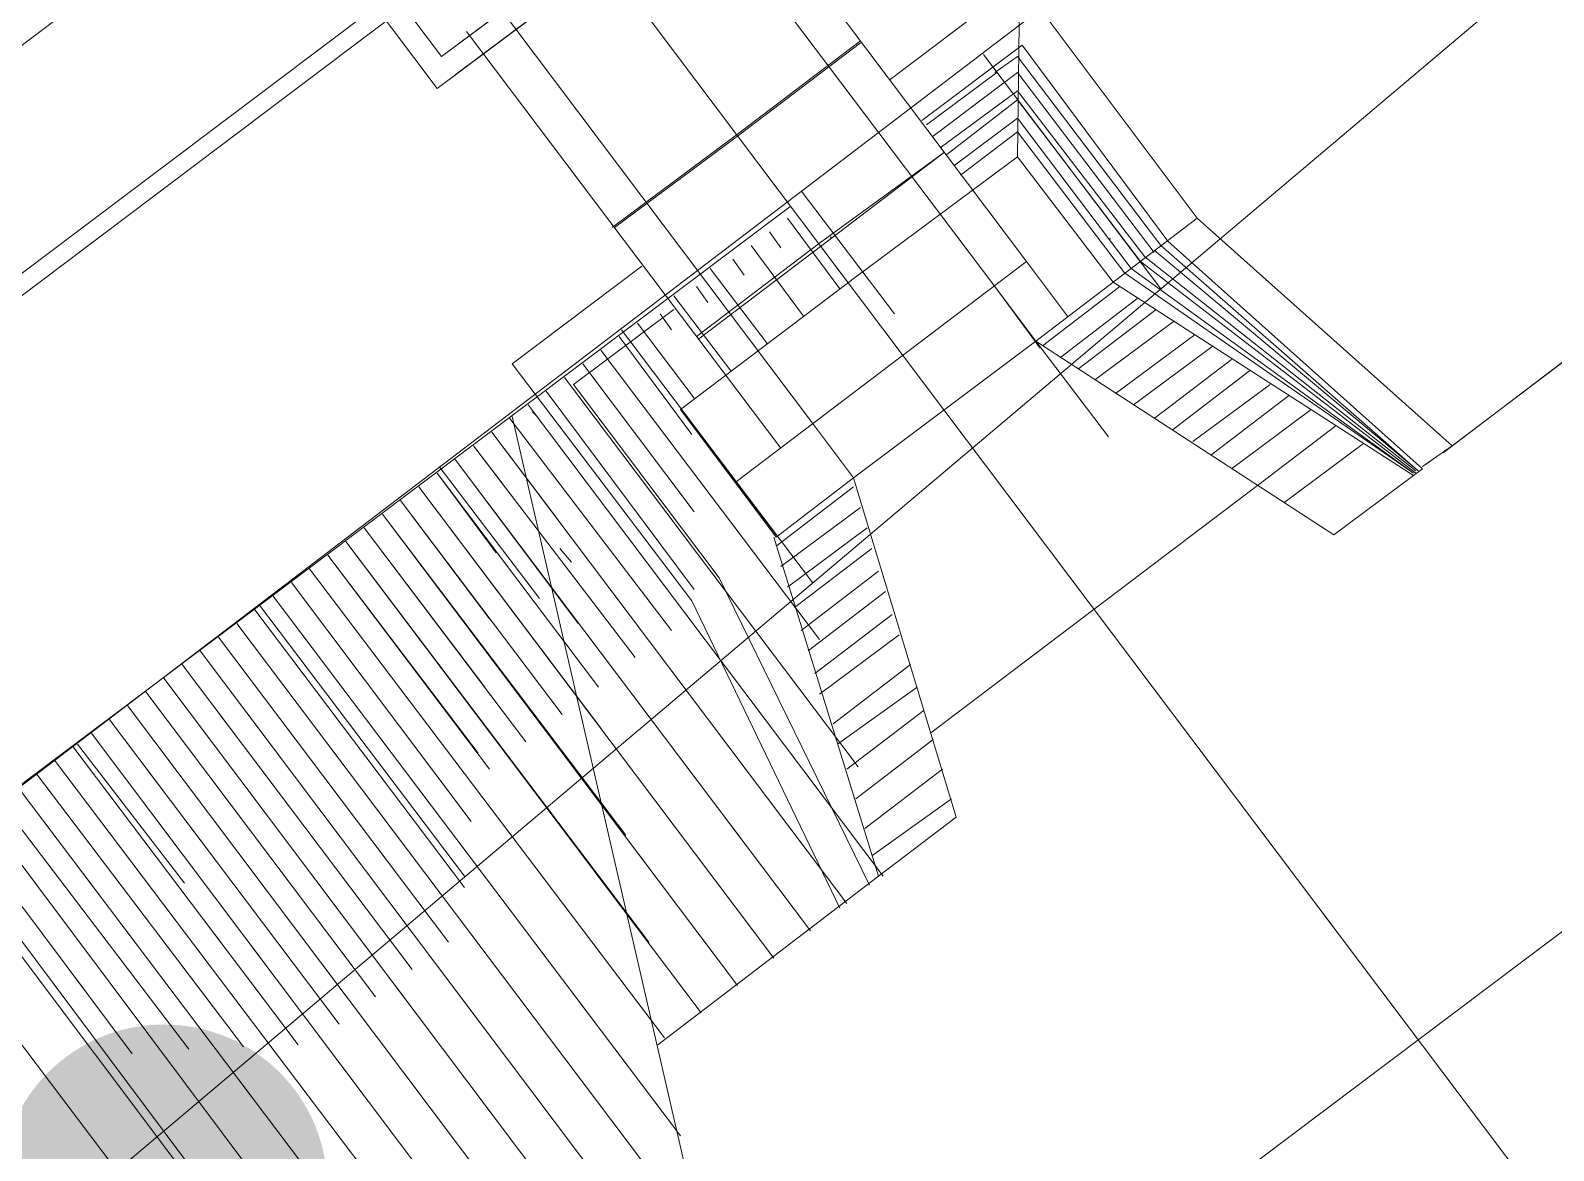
# Model space of a CAD drawing. Header units: metres. Extents: x 536440 to 536837, y 1836560 to 1836836.
# Drawn here: x 536587.94 to 536594.64, y 1836695.12 to 1836700.04 of the extents above; entities that cross this region are included whole.
import ezdxf

# ---------------------------------------------------------------- set-up
doc = ezdxf.new("R2010")
doc.units = ezdxf.units.M
doc.header["$MEASUREMENT"] = 0
for name, color, linetype, lineweight in [('Level 2', 1, 'Continuous', 0), ('Level 32', 1, 'Continuous', 0), ('Level 38', 1, 'Continuous', 0), ('Level 39', 1, 'Continuous', 0), ('Level 4', 1, 'Continuous', 0), ('Level 42', 1, 'Continuous', 0), ('Level 43', 1, 'Continuous', 0), ('Level 9', 1, 'Continuous', 0)]:
    doc.layers.add(name, color=color, linetype=linetype, lineweight=lineweight)

msp = doc.modelspace()

# ---------------------------------------------------------------- hatches: boundary and pattern name
at = {"layer": 'Level 4', "linetype": 'Continuous', "lineweight": 0}
h = msp.add_hatch(color=7, dxfattribs=at)
edge = h.paths.add_edge_path()
edge.add_arc((536595.2, 1836700.64), 0.7187, 270, 630)
h = msp.add_hatch(color=7, dxfattribs=at)
edge = h.paths.add_edge_path()
edge.add_arc((536588.53, 1836694.96), 0.7187, 270, 630)

# ---------------------------------------------------------------- linework, layer by layer
at = {"layer": 'Level 2', "color": 7, "linetype": 'Continuous', "lineweight": 0}
for p, q in [((536592.13, 1836699.94), (536592.91, 1836698.91)), ((536591.33, 1836699.34), (536591.74, 1836698.8)), ((536590.54, 1836698.73), (536591.38, 1836697.62)), ((536589.74, 1836698.13), (536590.18, 1836697.55)), ((536588.95, 1836697.52), (536589.85, 1836696.33)), ((536588.15, 1836696.91), (536588.62, 1836696.3)), ((536587.36, 1836696.31), (536588.32, 1836695.04))]:
    msp.add_line(p, q, dxfattribs=at)
at = {"layer": 'Level 2', "color": 7, "linetype": 'Continuous', "lineweight": 0, "flags": 128}
for points in [[(536450.37, 1836596.28), (536456.47, 1836600.36), (536470.46, 1836610.34), (536477.93, 1836615.8), (536489.04, 1836623.95), (536505.16, 1836635.78), (536521.29, 1836647.61), (536537.42, 1836659.44), (536547.9, 1836667.13), (536557.11, 1836673.89), (536569.68, 1836683.12), (536583.78, 1836693.6), (536585.78, 1836695.11), (536597.33, 1836703.91), (536608.25, 1836712.47), (536619.04, 1836721.17), (536633.01, 1836732.78), (536648.29, 1836745.79)], [(536450.37, 1836595.99), (536456.75, 1836599.96), (536471.36, 1836609.11), (536478.9, 1836614.49), (536489.45, 1836623.38), (536505.48, 1836635.34), (536521.93, 1836646.73), (536537.5, 1836659.33), (536548.18, 1836666.74), (536557.33, 1836673.59), (536570.12, 1836682.52), (536584.77, 1836692.27), (536586.8, 1836693.75), (536597.93, 1836703.15), (536609.46, 1836710.95), (536620.26, 1836719.67), (536634.34, 1836731.22), (536648.95, 1836745.03)]]:
    msp.add_lwpolyline(points, dxfattribs=at)
at = {"layer": 'Level 32', "color": 7, "linetype": 'Continuous', "lineweight": 0}
for p, q in [((536592.28, 1836699.93), (536592.18, 1836699.86)), ((536592.28, 1836699.93), (536592.18, 1836699.86)), ((536592.91, 1836699.1), (536592.28, 1836699.93)), ((536592.91, 1836699.1), (536592.28, 1836699.93)), ((536592.19, 1836699.86), (536591.88, 1836699.63)), ((536592.19, 1836699.86), (536591.88, 1836699.63)), ((536592.28, 1836699.86), (536591.91, 1836699.58)), ((536592.28, 1836699.86), (536591.91, 1836699.58)), ((536592.88, 1836699.07), (536592.28, 1836699.86)), ((536592.88, 1836699.07), (536592.28, 1836699.86)), ((536592.28, 1836699.78), (536591.94, 1836699.53)), ((536592.28, 1836699.78), (536591.94, 1836699.53)), ((536592.84, 1836699.05), (536592.28, 1836699.78)), ((536592.84, 1836699.05), (536592.28, 1836699.78)), ((536592.28, 1836699.74), (536591.97, 1836699.5)), ((536592.28, 1836699.74), (536591.97, 1836699.5)), ((536592.28, 1836699.74), (536592.82, 1836699.03)), ((536592.28, 1836699.74), (536592.82, 1836699.03)), ((536592.28, 1836699.66), (536592, 1836699.45)), ((536592.28, 1836699.66), (536592, 1836699.45)), ((536592.78, 1836699), (536592.28, 1836699.66)), ((536592.78, 1836699), (536592.28, 1836699.66)), ((536592.28, 1836699.6), (536592.03, 1836699.41)), ((536592.28, 1836699.6), (536592.03, 1836699.41)), ((536592.28, 1836699.6), (536592.75, 1836698.98)), ((536592.28, 1836699.6), (536592.75, 1836698.98)), ((536591.19, 1836699.16), (536591.24, 1836699.09)), ((536591.19, 1836699.16), (536591.24, 1836699.09)), ((536591.27, 1836699.22), (536591.5, 1836698.91)), ((536591.27, 1836699.22), (536591.5, 1836698.91)), ((536590.87, 1836698.7), (536591.41, 1836699.11)), ((536590.87, 1836698.7), (536591.41, 1836699.11)), ((536590.88, 1836698.69), (536591.42, 1836699.1)), ((536590.88, 1836698.69), (536591.42, 1836699.1)), ((536591.11, 1836699.1), (536591.34, 1836698.79)), ((536591.11, 1836699.1), (536591.34, 1836698.79)), ((536591.46, 1836699.14), (536591.46, 1836699.13)), ((536591.46, 1836699.14), (536591.46, 1836699.13)), ((536591.03, 1836699.04), (536591.08, 1836698.97)), ((536591.03, 1836699.04), (536591.08, 1836698.97)), ((536592.82, 1836699.03), (536594.03, 1836698.1)), ((536592.82, 1836699.03), (536594.03, 1836698.1)), ((536592.84, 1836699.05), (536594.03, 1836698.11)), ((536592.84, 1836699.05), (536594.03, 1836698.11)), ((536590.93, 1836699), (536591.18, 1836698.67)), ((536590.93, 1836699), (536591.18, 1836698.67)), ((536592.75, 1836698.98), (536594.02, 1836698.1)), ((536592.75, 1836698.98), (536594.02, 1836698.1)), ((536592.78, 1836699), (536594.02, 1836698.1)), ((536592.78, 1836699), (536594.02, 1836698.1)), ((536590.87, 1836698.92), (536590.92, 1836698.85)), ((536590.87, 1836698.92), (536590.92, 1836698.85)), ((536592.73, 1836698.92), (536592.39, 1836698.66)), ((536592.73, 1836698.92), (536592.39, 1836698.66)), ((536590.77, 1836698.88), (536591.02, 1836698.55)), ((536590.77, 1836698.88), (536591.02, 1836698.55)), ((536592.81, 1836698.87), (536592.47, 1836698.61)), ((536592.81, 1836698.87), (536592.47, 1836698.61)), ((536590.61, 1836698.76), (536590.86, 1836698.43)), ((536590.61, 1836698.76), (536590.86, 1836698.43)), ((536590.71, 1836698.8), (536590.76, 1836698.73)), ((536590.71, 1836698.8), (536590.76, 1836698.73)), ((536592.89, 1836698.82), (536592.55, 1836698.56)), ((536592.89, 1836698.82), (536592.55, 1836698.56)), ((536592.97, 1836698.77), (536592.62, 1836698.51)), ((536592.97, 1836698.77), (536592.62, 1836698.51)), ((536590.53, 1836698.7), (536590.85, 1836698.27)), ((536590.53, 1836698.7), (536590.85, 1836698.27)), ((536593.06, 1836698.71), (536592.71, 1836698.45)), ((536593.06, 1836698.71), (536592.71, 1836698.45)), ((536590.45, 1836698.64), (536591.41, 1836697.37)), ((536590.45, 1836698.64), (536591.41, 1836697.37)), ((536593.14, 1836698.66), (536592.79, 1836698.4)), ((536593.14, 1836698.66), (536592.79, 1836698.4)), ((536590.37, 1836698.58), (536590.86, 1836697.93)), ((536590.37, 1836698.58), (536590.86, 1836697.93)), ((536593.22, 1836698.6), (536592.88, 1836698.34)), ((536593.22, 1836698.6), (536592.88, 1836698.34)), ((536590.29, 1836698.52), (536591.58, 1836696.81)), ((536590.29, 1836698.52), (536591.58, 1836696.81)), ((536593.3, 1836698.55), (536592.96, 1836698.29)), ((536593.3, 1836698.55), (536592.96, 1836698.29)), ((536590.21, 1836698.46), (536590.86, 1836697.59)), ((536590.21, 1836698.46), (536590.86, 1836697.59)), ((536593.39, 1836698.49), (536593.05, 1836698.24)), ((536593.39, 1836698.49), (536593.05, 1836698.24)), ((536593.47, 1836698.44), (536593.13, 1836698.18)), ((536593.47, 1836698.44), (536593.13, 1836698.18)), ((536590.13, 1836698.4), (536591.69, 1836696.33)), ((536590.13, 1836698.4), (536591.69, 1836696.33)), ((536590.15, 1836698.37), (536590.17, 1836698.35)), ((536590.15, 1836698.37), (536590.17, 1836698.35)), ((536593.57, 1836698.38), (536593.22, 1836698.12)), ((536593.57, 1836698.38), (536593.22, 1836698.12)), ((536590.05, 1836698.34), (536590.76, 1836697.41)), ((536590.05, 1836698.34), (536590.76, 1836697.41)), ((536593.68, 1836698.31), (536593.34, 1836698.05)), ((536593.68, 1836698.31), (536593.34, 1836698.05)), ((536589.97, 1836698.28), (536590.25, 1836697.91)), ((536589.97, 1836698.28), (536591.53, 1836696.21)), ((536589.97, 1836698.28), (536590.25, 1836697.91)), ((536589.97, 1836698.28), (536591.53, 1836696.21)), ((536593.8, 1836698.23), (536593.45, 1836697.97)), ((536593.8, 1836698.23), (536593.45, 1836697.97)), ((536589.81, 1836698.16), (536590.35, 1836697.44)), ((536589.81, 1836698.16), (536591.37, 1836696.09)), ((536589.81, 1836698.16), (536590.35, 1836697.44)), ((536589.81, 1836698.16), (536591.37, 1836696.09)), ((536589.89, 1836698.22), (536590.02, 1836698.05)), ((536589.89, 1836698.22), (536590.6, 1836697.29)), ((536589.89, 1836698.22), (536590.02, 1836698.05)), ((536589.89, 1836698.22), (536590.6, 1836697.29)), ((536589.73, 1836698.1), (536589.99, 1836697.75)), ((536589.73, 1836698.1), (536590.44, 1836697.16)), ((536589.73, 1836698.1), (536589.99, 1836697.75)), ((536589.73, 1836698.1), (536590.44, 1836697.16)), ((536589.65, 1836698.04), (536590.45, 1836696.98)), ((536589.65, 1836698.04), (536591.21, 1836695.97)), ((536589.65, 1836698.04), (536590.45, 1836696.98)), ((536589.65, 1836698.04), (536591.21, 1836695.97)), ((536589.57, 1836697.98), (536589.96, 1836697.46)), ((536589.57, 1836697.98), (536590.28, 1836697.04)), ((536589.57, 1836697.98), (536589.96, 1836697.46)), ((536589.57, 1836697.98), (536590.28, 1836697.04)), ((536589.49, 1836697.92), (536590.56, 1836696.51)), ((536589.49, 1836697.92), (536591.05, 1836695.85)), ((536589.49, 1836697.92), (536590.56, 1836696.51)), ((536589.49, 1836697.92), (536591.05, 1836695.85)), ((536589.41, 1836697.86), (536589.94, 1836697.16)), ((536589.41, 1836697.86), (536590.12, 1836696.92)), ((536589.41, 1836697.86), (536589.94, 1836697.16)), ((536589.41, 1836697.86), (536590.12, 1836696.92)), ((536589.33, 1836697.8), (536590.66, 1836696.04)), ((536589.33, 1836697.8), (536590.89, 1836695.73)), ((536589.33, 1836697.8), (536590.66, 1836696.04)), ((536589.33, 1836697.8), (536590.89, 1836695.73)), ((536590.27, 1836697.77), (536590.32, 1836697.71)), ((536590.27, 1836697.77), (536590.32, 1836697.71)), ((536589.25, 1836697.74), (536589.91, 1836696.87)), ((536589.25, 1836697.74), (536589.96, 1836696.8)), ((536589.25, 1836697.74), (536589.91, 1836696.87)), ((536589.25, 1836697.74), (536589.96, 1836696.8)), ((536589.17, 1836697.68), (536590.73, 1836695.62)), ((536589.17, 1836697.68), (536590.73, 1836695.62)), ((536589.01, 1836697.56), (536590.8, 1836695.19)), ((536589.01, 1836697.56), (536590.8, 1836695.19)), ((536589.09, 1836697.62), (536589.88, 1836696.57)), ((536589.09, 1836697.62), (536589.88, 1836696.57)), ((536588.93, 1836697.5), (536589.85, 1836696.28)), ((536588.93, 1836697.5), (536589.85, 1836696.28)), ((536588.85, 1836697.44), (536590.91, 1836694.71)), ((536588.85, 1836697.44), (536590.91, 1836694.71)), ((536588.77, 1836697.38), (536589.78, 1836696.04)), ((536588.77, 1836697.38), (536589.78, 1836696.04)), ((536588.69, 1836697.32), (536590.85, 1836694.45)), ((536588.69, 1836697.32), (536590.85, 1836694.45)), ((536588.61, 1836697.26), (536589.62, 1836695.92)), ((536588.61, 1836697.26), (536589.62, 1836695.92)), ((536588.53, 1836697.2), (536590.69, 1836694.33)), ((536588.53, 1836697.2), (536590.69, 1836694.33)), ((536588.45, 1836697.14), (536589.46, 1836695.8)), ((536588.45, 1836697.14), (536589.46, 1836695.8)), ((536588.29, 1836697.02), (536589.3, 1836695.68)), ((536588.29, 1836697.02), (536589.3, 1836695.68)), ((536588.37, 1836697.08), (536590.53, 1836694.21)), ((536588.37, 1836697.08), (536590.53, 1836694.21)), ((536588.21, 1836696.96), (536590.37, 1836694.09)), ((536588.21, 1836696.96), (536590.37, 1836694.09)), ((536588.13, 1836696.9), (536589.12, 1836695.59)), ((536588.13, 1836696.9), (536589.12, 1836695.59)), ((536588.05, 1836696.84), (536590.09, 1836694.14)), ((536588.05, 1836696.84), (536590.09, 1836694.14)), ((536587.97, 1836696.78), (536588.88, 1836695.58)), ((536587.97, 1836696.78), (536588.88, 1836695.58)), ((536587.89, 1836696.72), (536589.77, 1836694.23)), ((536587.89, 1836696.72), (536589.77, 1836694.23)), ((536587.81, 1836696.66), (536588.64, 1836695.57)), ((536587.81, 1836696.66), (536588.64, 1836695.57)), ((536587.74, 1836696.6), (536589.44, 1836694.33)), ((536587.74, 1836696.6), (536589.44, 1836694.33)), ((536587.65, 1836696.54), (536588.39, 1836695.55)), ((536587.65, 1836696.54), (536588.39, 1836695.55)), ((536587.55, 1836696.45), (536589.06, 1836694.44)), ((536587.55, 1836696.45), (536589.06, 1836694.44)), ((536587.58, 1836696.48), (536589.12, 1836694.42)), ((536587.58, 1836696.48), (536589.12, 1836694.42))]:
    msp.add_line(p, q, dxfattribs=at)
msp.add_point((536590.05, 1836698.34), dxfattribs=at)
msp.add_point((536590.05, 1836698.34), dxfattribs=at)
at = {"layer": 'Level 38', "color": 7, "linetype": 'Continuous', "lineweight": 0}
for p, q in [((536579.64, 1836714.73), (536595.85, 1836693.21)), ((536579.64, 1836714.73), (536595.85, 1836693.21)), ((536591.28, 1836699.27), (536587.54, 1836696.46)), ((536591.28, 1836699.27), (536587.54, 1836696.46)), ((536593.07, 1836699.22), (536592.36, 1836698.68)), ((536593.07, 1836699.22), (536592.36, 1836698.68)), ((536592.68, 1836699.13), (536592.69, 1836699.13)), ((536592.68, 1836699.13), (536592.69, 1836699.13)), ((536591.22, 1836697.78), (536591.56, 1836698.04)), ((536591.22, 1836697.78), (536591.56, 1836698.04)), ((536591.24, 1836697.69), (536591.59, 1836697.95)), ((536591.24, 1836697.69), (536591.59, 1836697.95)), ((536591.27, 1836697.6), (536591.62, 1836697.86)), ((536591.27, 1836697.6), (536591.62, 1836697.86)), ((536591.3, 1836697.51), (536591.64, 1836697.77)), ((536591.3, 1836697.51), (536591.64, 1836697.77)), ((536591.33, 1836697.41), (536591.67, 1836697.67)), ((536591.33, 1836697.41), (536591.67, 1836697.67)), ((536591.36, 1836697.32), (536591.7, 1836697.58)), ((536591.36, 1836697.32), (536591.7, 1836697.58)), ((536591.39, 1836697.22), (536591.73, 1836697.48)), ((536591.39, 1836697.22), (536591.73, 1836697.48)), ((536591.41, 1836697.13), (536591.76, 1836697.39)), ((536591.41, 1836697.13), (536591.76, 1836697.39)), ((536591.47, 1836697), (536591.81, 1836697.26)), ((536591.47, 1836697), (536591.81, 1836697.26)), ((536591.49, 1836696.91), (536591.84, 1836697.16)), ((536591.49, 1836696.91), (536591.84, 1836697.16)), ((536591.53, 1836696.8), (536591.87, 1836697.06)), ((536591.53, 1836696.8), (536591.87, 1836697.06)), ((536591.57, 1836696.67), (536591.91, 1836696.93)), ((536591.57, 1836696.67), (536591.91, 1836696.93)), ((536591.61, 1836696.54), (536591.95, 1836696.8)), ((536591.61, 1836696.54), (536591.95, 1836696.8))]:
    msp.add_line(p, q, dxfattribs=at)
at = {"layer": 'Level 39', "color": 7, "linetype": 'Continuous', "lineweight": 0}
for p, q in [((536592.91, 1836699.1), (536594.04, 1836698.11)), ((536592.91, 1836699.1), (536594.04, 1836698.11)), ((536592.88, 1836699.08), (536594.04, 1836698.11)), ((536592.88, 1836699.08), (536594.04, 1836698.11)), ((536592.36, 1836698.68), (536592.68, 1836698.26)), ((536592.36, 1836698.68), (536592.68, 1836698.26))]:
    msp.add_line(p, q, dxfattribs=at)
at = {"layer": 'Level 42', "color": 7, "linetype": 'Continuous', "lineweight": 0}
for p, q in [((536591.59, 1836701.31), (536589.75, 1836699.93)), ((536591.59, 1836701.31), (536589.75, 1836699.93)), ((536588.85, 1836701.13), (536589.75, 1836699.93)), ((536589.75, 1836699.93), (536588.85, 1836701.13)), ((536588.85, 1836701.13), (536589.75, 1836699.93)), ((536589.75, 1836699.93), (536588.85, 1836701.13)), ((536590.95, 1836700.85), (536592.32, 1836699.03)), ((536590.95, 1836700.85), (536592.32, 1836699.03)), ((536590.46, 1836700.46), (536589.75, 1836699.93)), ((536590.46, 1836700.46), (536589.75, 1836699.93)), ((536592.29, 1836700.26), (536591.72, 1836699.83)), ((536592.29, 1836700.26), (536591.72, 1836699.83)), ((536592.29, 1836700.26), (536592.28, 1836699.49)), ((536592.29, 1836700.26), (536592.28, 1836699.49)), ((536593.07, 1836699.22), (536592.29, 1836700.26)), ((536593.07, 1836699.22), (536592.29, 1836700.26)), ((536591.59, 1836700), (536591.05, 1836699.59)), ((536591.59, 1836700), (536591.05, 1836699.59)), ((536591.59, 1836699.99), (536591.05, 1836699.58)), ((536591.59, 1836699.99), (536591.05, 1836699.58)), ((536592.3, 1836699.98), (536591.86, 1836699.65)), ((536592.3, 1836699.98), (536591.86, 1836699.65)), ((536592.94, 1836699.12), (536592.3, 1836699.98)), ((536592.94, 1836699.12), (536592.3, 1836699.98)), ((536591.96, 1836699.51), (536591.41, 1836699.11)), ((536591.96, 1836699.51), (536591.41, 1836699.11)), ((536591.96, 1836699.51), (536591.42, 1836699.1)), ((536591.96, 1836699.51), (536591.42, 1836699.1)), ((536592.28, 1836699.49), (536591.58, 1836698.97)), ((536592.28, 1836699.49), (536591.58, 1836698.97)), ((536592.7, 1836698.94), (536592.28, 1836699.49)), ((536592.7, 1836698.94), (536592.28, 1836699.49)), ((536593.07, 1836699.22), (536594.19, 1836698.22)), ((536593.07, 1836699.22), (536594.19, 1836698.22)), ((536592.94, 1836699.12), (536594.06, 1836698.12)), ((536592.94, 1836699.12), (536594.06, 1836698.12)), ((536592.32, 1836699.03), (536591.04, 1836698.06)), ((536592.32, 1836699.03), (536591.04, 1836698.06)), ((536592.32, 1836699.03), (536591.04, 1836698.06)), ((536592.32, 1836699.03), (536591.04, 1836698.06)), ((536592.32, 1836699.03), (536592.5, 1836698.79)), ((536592.32, 1836699.03), (536592.5, 1836698.79)), ((536590.8, 1836698.38), (536591.58, 1836698.97)), ((536590.8, 1836698.38), (536591.58, 1836698.97)), ((536592.36, 1836698.68), (536592.18, 1836698.92)), ((536592.38, 1836698.65), (536592.18, 1836698.92)), ((536592.36, 1836698.68), (536592.18, 1836698.92)), ((536592.38, 1836698.65), (536592.18, 1836698.92)), ((536594.02, 1836698.09), (536592.7, 1836698.94)), ((536594.02, 1836698.09), (536592.7, 1836698.94)), ((536594.02, 1836698.09), (536592.7, 1836698.94)), ((536594.02, 1836698.09), (536592.7, 1836698.94)), ((536594.98, 1836698.82), (536594.15, 1836698.19)), ((536594.98, 1836698.82), (536594.15, 1836698.19)), ((536594.98, 1836698.82), (536594.19, 1836698.22)), ((536594.98, 1836698.82), (536594.19, 1836698.22)), ((536593.67, 1836697.83), (536592.36, 1836698.68)), ((536593.67, 1836697.83), (536592.36, 1836698.68)), ((536591.22, 1836697.82), (536590.8, 1836698.38)), ((536591.22, 1836697.83), (536590.8, 1836698.38)), ((536591.22, 1836697.82), (536590.8, 1836698.38)), ((536591.22, 1836697.83), (536590.8, 1836698.38)), ((536590.94, 1836694.53), (536590.06, 1836698.35)), ((536590.94, 1836694.53), (536590.06, 1836698.35)), ((536591.56, 1836698.08), (536591.38, 1836698.32)), ((536591.56, 1836698.08), (536591.38, 1836698.32)), ((536591.56, 1836698.08), (536591.38, 1836698.32)), ((536591.56, 1836698.08), (536591.38, 1836698.32)), ((536594.19, 1836698.22), (536594.06, 1836698.13)), ((536594.19, 1836698.22), (536594.06, 1836698.13)), ((536593.67, 1836697.83), (536594.02, 1836698.09)), ((536593.67, 1836697.83), (536594.02, 1836698.09)), ((536594.02, 1836698.09), (536594.06, 1836698.12)), ((536594.02, 1836698.09), (536594.06, 1836698.12)), ((536594.09, 1836698.15), (536594.06, 1836698.13)), ((536594.09, 1836698.15), (536594.06, 1836698.13)), ((536591.56, 1836698.08), (536591.22, 1836697.82)), ((536591.56, 1836698.08), (536591.22, 1836697.82)), ((536592.01, 1836696.59), (536591.56, 1836698.08)), ((536592.01, 1836696.59), (536591.56, 1836698.08)), ((536597.2, 1836697.99), (536590.89, 1836693.24)), ((536597.2, 1836697.99), (536590.89, 1836693.24)), ((536591.67, 1836696.33), (536591.21, 1836697.82)), ((536591.67, 1836696.33), (536591.21, 1836697.82)), ((536591.64, 1836696.42), (536591.99, 1836696.67)), ((536591.64, 1836696.42), (536591.99, 1836696.67)), ((536592.01, 1836696.59), (536591.67, 1836696.33)), ((536592.01, 1836696.59), (536591.67, 1836696.33)), ((536591.67, 1836696.33), (536590.7, 1836695.59)), ((536591.67, 1836696.33), (536590.7, 1836695.59))]:
    msp.add_line(p, q, dxfattribs=at)
at = {"layer": 'Level 43', "color": 7, "linetype": 'Continuous', "lineweight": 0}
for p, q in [((536581.07, 1836712.01), (536591.38, 1836698.32)), ((536581.07, 1836712.01), (536591.38, 1836698.32)), ((536592.18, 1836698.92), (536583.79, 1836710.05)), ((536592.18, 1836698.92), (536583.79, 1836710.05)), ((536591.73, 1836701.29), (536589.81, 1836699.85)), ((536591.73, 1836701.29), (536589.81, 1836699.85)), ((536589.73, 1836699.79), (536588.71, 1836701.15)), ((536589.73, 1836699.79), (536588.71, 1836701.15)), ((536589.18, 1836700.94), (536585.98, 1836698.53)), ((536589.18, 1836700.94), (536585.98, 1836698.53)), ((536590.52, 1836700.38), (536589.73, 1836699.79)), ((536590.52, 1836700.38), (536589.73, 1836699.79)), ((536589.66, 1836700.3), (536586.46, 1836697.89)), ((536589.66, 1836700.3), (536586.46, 1836697.89)), ((536589.71, 1836700.24), (536586.51, 1836697.83)), ((536589.71, 1836700.24), (536586.51, 1836697.83)), ((536589.86, 1836700.04), (536591.24, 1836698.21)), ((536589.86, 1836700.04), (536591.24, 1836698.21)), ((536590.5, 1836699.18), (536591.05, 1836699.59)), ((536590.5, 1836699.18), (536591.05, 1836699.59)), ((536590.51, 1836699.18), (536591.05, 1836699.58)), ((536590.51, 1836699.18), (536591.05, 1836699.58)), ((536590.06, 1836698.58), (536590.63, 1836699.01)), ((536590.06, 1836698.58), (536590.63, 1836699.01)), ((536590.33, 1836698.49), (536590.77, 1836698.82)), ((536590.33, 1836698.49), (536590.77, 1836698.82)), ((536592.36, 1836698.68), (536591.56, 1836698.08)), ((536592.36, 1836698.68), (536591.56, 1836698.08)), ((536590.85, 1836697.54), (536590.06, 1836698.58)), ((536590.85, 1836697.54), (536590.06, 1836698.58)), ((536590.97, 1836697.64), (536590.33, 1836698.49)), ((536590.97, 1836697.64), (536590.33, 1836698.49)), ((536593.34, 1836698.05), (536591.9, 1836696.96)), ((536593.34, 1836698.05), (536591.9, 1836696.96)), ((536590.97, 1836697.64), (536591.63, 1836696.29)), ((536590.97, 1836697.64), (536591.63, 1836696.29)), ((536590.85, 1836697.54), (536591.5, 1836696.19)), ((536590.85, 1836697.54), (536591.5, 1836696.19))]:
    msp.add_line(p, q, dxfattribs=at)
at = {"layer": 'Level 9', "color": 7, "linetype": 'Continuous', "lineweight": 0, "flags": 128}
msp.add_lwpolyline([(536450.37, 1836595.99), (536456.75, 1836599.96), (536471.36, 1836609.11), (536478.9, 1836614.49), (536489.45, 1836623.38), (536505.48, 1836635.34), (536521.93, 1836646.73), (536537.5, 1836659.33), (536548.18, 1836666.74), (536557.33, 1836673.59), (536570.12, 1836682.52), (536584.77, 1836692.27), (536586.8, 1836693.75), (536597.93, 1836703.15), (536609.46, 1836710.95), (536620.26, 1836719.67), (536634.34, 1836731.22), (536648.95, 1836745.03)], dxfattribs=at)

doc.saveas('drawing.dxf')
